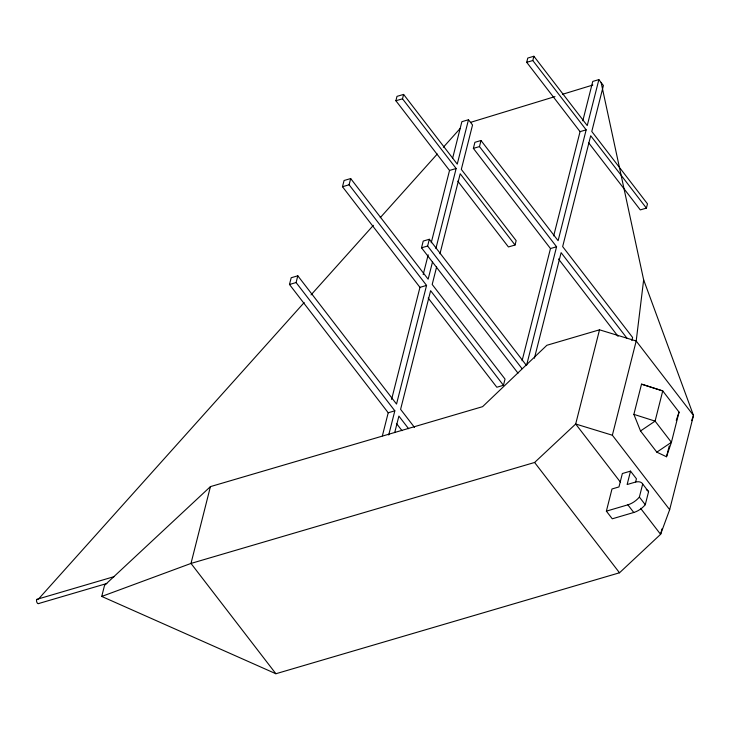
<?xml version="1.0" encoding="UTF-8"?>
<svg xmlns="http://www.w3.org/2000/svg" width="730" height="730" viewBox="0 0 730 730"><rect width="100%" height="100%" fill="white"/><g stroke="black" fill="none" stroke-linecap="round" stroke-linejoin="round"><path stroke-width="1.09" d="M601.146 82.572L643.65 279.846L636.195 341.019L612.361 435.226L669.665 509.677L660.595 534.323L619.505 572.785L275.894 673.744L101.735 596.437L104.536 585.36L210.432 486.618L482.603 406.656L546.87 345.281L599.522 329.814L636.195 341.019L693.5 415.47L669.665 509.677M210.432 486.618L190.995 563.432L275.894 673.744M382.374 435.856L388.214 412.769L289.481 284.49L291.188 277.747L297.803 275.803L396.536 404.073L426.566 285.412L349.104 184.781L350.683 178.558L344.067 180.502L342.489 186.725L419.951 287.355L391.59 399.429M388.716 435.007L394.83 410.826L296.097 282.546L297.803 275.803M431.229 242.78L449.534 170.446L395.888 100.749L396.992 96.36L403.608 94.416L457.254 164.113L468.487 119.738L461.871 121.682L452.563 158.483M435.901 248.501L456.15 168.502L402.504 98.805L403.608 94.416M518.017 373.176L421.52 247.808L423.227 241.064L429.331 239.267L526.522 365.538L556.579 246.767L479.473 146.584L481.006 140.516L474.902 142.314L473.368 148.382L550.475 248.556L522.087 360.739M522.041 368.677L427.625 246.019L429.331 239.267M423.19 274.562L428.181 254.834M432.58 261.659L428.136 279.188L350.683 178.558M394.711 432.58L398.89 416.091L408.618 428.729M436.631 266.924L432.196 284.454L505.023 379.071L503.445 385.303L496.829 387.247L428.163 298.032M439.962 253.775L460.201 173.767L515.042 245.015L508.427 246.959L457.756 181.122M553.678 235.909L580.058 131.637L526.704 62.315L527.781 58.053L533.885 56.256L587.239 125.578L598.874 79.625L592.769 81.413L582.805 120.815M481.006 140.516L558.112 240.699L586.163 129.849L532.809 60.526L533.885 56.256M515.042 245.015L516.156 240.635L461.314 169.387L472.538 125.003L468.487 119.738M534.406 358.238L561.114 252.662L626.924 338.154M599.522 329.814L575.687 424.011L534.606 462.473L190.995 563.432L101.735 596.437M588.727 142.897L640.301 209.911L646.406 208.114L647.483 203.852L591.784 131.482L603.409 85.519L598.874 79.625M631.851 340.527L632.618 337.488L562.657 246.594L590.698 135.743L646.406 208.114M630.538 471.124L627.143 484.519L634.854 482.256A12.127 6.707 -37.6 0 1 642.683 484.017L648.578 491.673L645.274 504.722A14.554 8.048 -37.6 0 1 633.768 512.487L612.269 518.802L606.375 511.146L611.986 488.981L618.976 486.928L622.361 473.524L630.538 471.124L636.432 478.78L635.648 481.873M633.877 414.366L641.524 384.153L662.74 390.915L679.055 412.103L671.408 442.316L666.499 456.752L656.827 452.153L640.52 430.965L633.877 414.366L655.093 421.128L671.408 442.316L656.827 452.153M606.375 511.146L627.873 504.822A14.554 8.048 -37.6 0 0 639.38 497.066L642.683 484.017M666.499 456.752L669.237 445.966M661.982 528.848L660.595 534.323L640.575 508.317M676.254 420.352L679.055 412.103M691.611 420.608L693.5 415.47L643.65 279.846M38.717 598.792L304.173 302.567M311.016 294.92L373.386 225.324M380.23 217.686L437.279 154.021M443.365 147.232L460.092 128.562M640.52 430.965L655.093 421.128L662.74 390.915L641.524 384.153M470.512 122.375L554.973 96.597M562.556 94.279L592.87 85.027M395.888 100.749L402.504 98.805M526.704 62.315L532.809 60.526M342.489 186.725L349.104 184.781M473.368 148.382L479.473 146.584M580.058 131.637L586.163 129.849M449.534 170.446L456.15 168.502M289.481 284.49L296.097 282.546M421.52 247.808L427.625 246.019M550.475 248.556L556.579 246.767M419.951 287.355L426.566 285.412M388.214 412.769L394.83 410.826M37.038 599.293L114.163 576.627M38.398 603.61L106.835 583.507M612.361 435.226L575.687 424.011L620.555 482.311M558.477 258.949L618.055 336.348M639.38 497.066L645.274 504.722M627.873 504.822L633.768 512.487M503.445 385.303L430.618 290.686L400.597 409.338L414.494 427.397M534.606 462.473L619.505 572.785M396.436 423.455L402.002 430.673M38.644 603.436A2.263 1.086 73.6 0 1 36.564 601.274A2.263 1.086 73.6 0 1 37.951 599.64M646.278 489.757A12.127 6.707 -37.6 0 1 648.578 491.673"/></g></svg>
